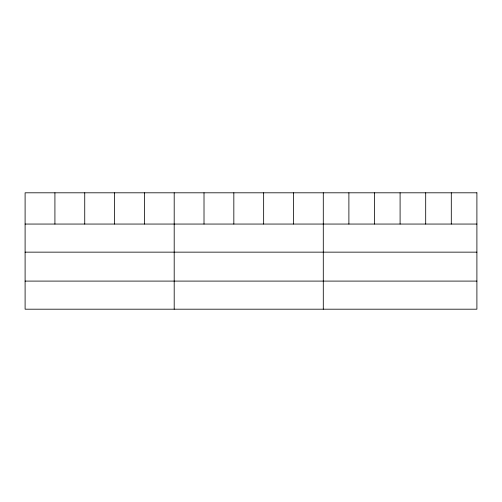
<?xml version="1.0" encoding="UTF-8"?>
<svg xmlns="http://www.w3.org/2000/svg" width="502" height="502" viewBox="0 0 502 502"><rect width="100%" height="100%" fill="white"/><g stroke="black" fill="none" stroke-linecap="round" stroke-linejoin="round"><path stroke-width="0.75" d="M25.1 224.055L476.9 224.055M25.1 252.148L476.9 252.148M25.1 281.095L476.9 281.095M451.298 192.806L451.298 224.055M425.696 192.806L425.696 224.055M400.094 192.806L400.094 224.055M374.492 192.806L374.492 224.055M348.89 192.806L348.89 224.055M323.288 192.806L323.288 309.194M293.469 192.806L293.469 224.055M263.65 192.806L263.65 224.055M233.832 192.806L233.832 224.055M204.013 192.806L204.013 224.055M174.194 192.806L174.194 309.194M144.375 192.806L144.375 224.055M114.556 192.806L114.556 224.055M84.738 192.806L84.738 224.055M54.919 192.806L54.919 224.055M476.9 192.806L25.1 192.806L25.1 309.194L476.9 309.194L476.9 192.806"/></g></svg>
